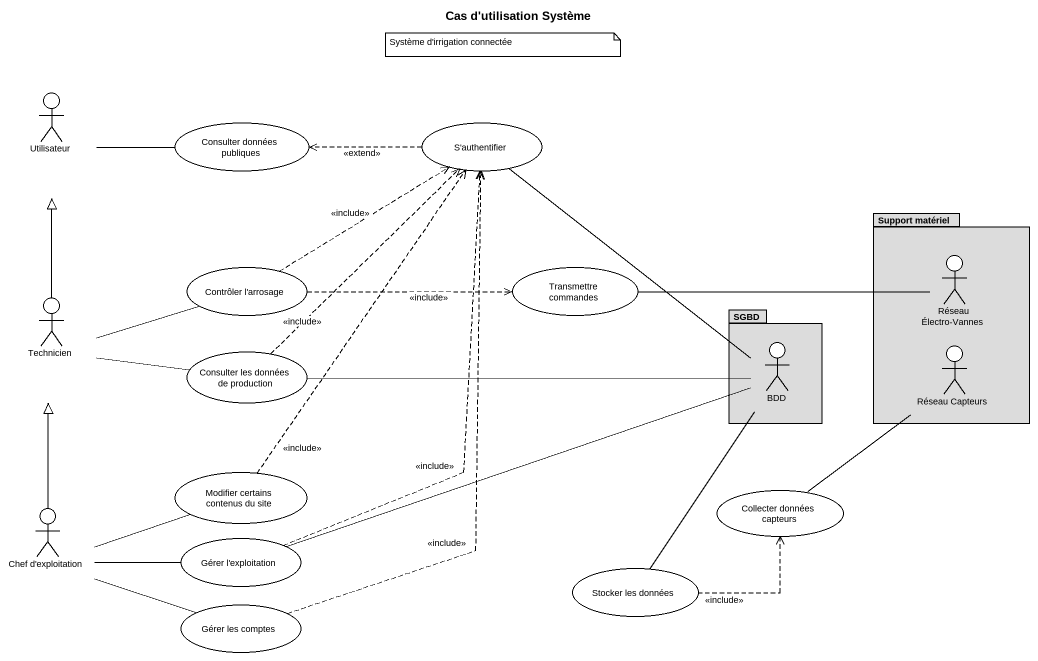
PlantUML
@startuml
title Cas d'utilisation Système
actor Utilisateur
usecase "Consulter données publiques" as Consulter_données_publiques
usecase "S'authentifier" as S_authentifier
package "Support matériel" as Support_matériel #DCDCDC {
  actor "Réseau Électro-Vannes" as Réseau_Électro_Vannes
  actor "Réseau Capteurs" as Réseau_Capteurs
}
usecase "Contrôler l'arrosage" as Contrôler_l_arrosage
usecase "Transmettre commandes" as Transmettre_commandes
actor Technicien
package SGBD #DCDCDC {
  actor BDD
}
usecase "Consulter les données de production" as Consulter_les_données_de
usecase "Modifier certains contenus du site" as Modifier_certains_contenus
actor "Chef d'exploitation" as Chef_d_exploitation
usecase "Collecter données capteurs" as Collecter_données_capteurs
usecase "Gérer l'exploitation" as Gérer_l_exploitation
usecase "Stocker les données" as Stocker_les_données
usecase "Gérer les comptes" as Gérer_les_comptes
Utilisateur -right- Consulter_données_publiques
S_authentifier .left.> Consulter_données_publiques : <<extend>>
S_authentifier -- BDD
Contrôler_l_arrosage .up.> S_authentifier : <<include>>
Contrôler_l_arrosage .right.> Transmettre_commandes : <<include>>
Transmettre_commandes -right- Réseau_Électro_Vannes
Technicien -up-|> Utilisateur
Technicien -right- Contrôler_l_arrosage
Technicien -right- Consulter_les_données_de
Consulter_les_données_de .up.> S_authentifier : <<include>>
Consulter_les_données_de -right- BDD
Réseau_Capteurs -- Collecter_données_capteurs
Modifier_certains_contenus .up.> S_authentifier : <<include>>
Chef_d_exploitation -up-|> Technicien
Chef_d_exploitation -right- Modifier_certains_contenus
Chef_d_exploitation -right- Gérer_l_exploitation
Chef_d_exploitation -right- Gérer_les_comptes
Gérer_l_exploitation .up.> S_authentifier : <<include>>
Gérer_l_exploitation -right- BDD
Stocker_les_données -up- BDD
Stocker_les_données .right.> Collecter_données_capteurs : <<include>>
Gérer_les_comptes .up.> S_authentifier : <<include>>
note as N1
  Système d'irrigation connectée
end note
@enduml
